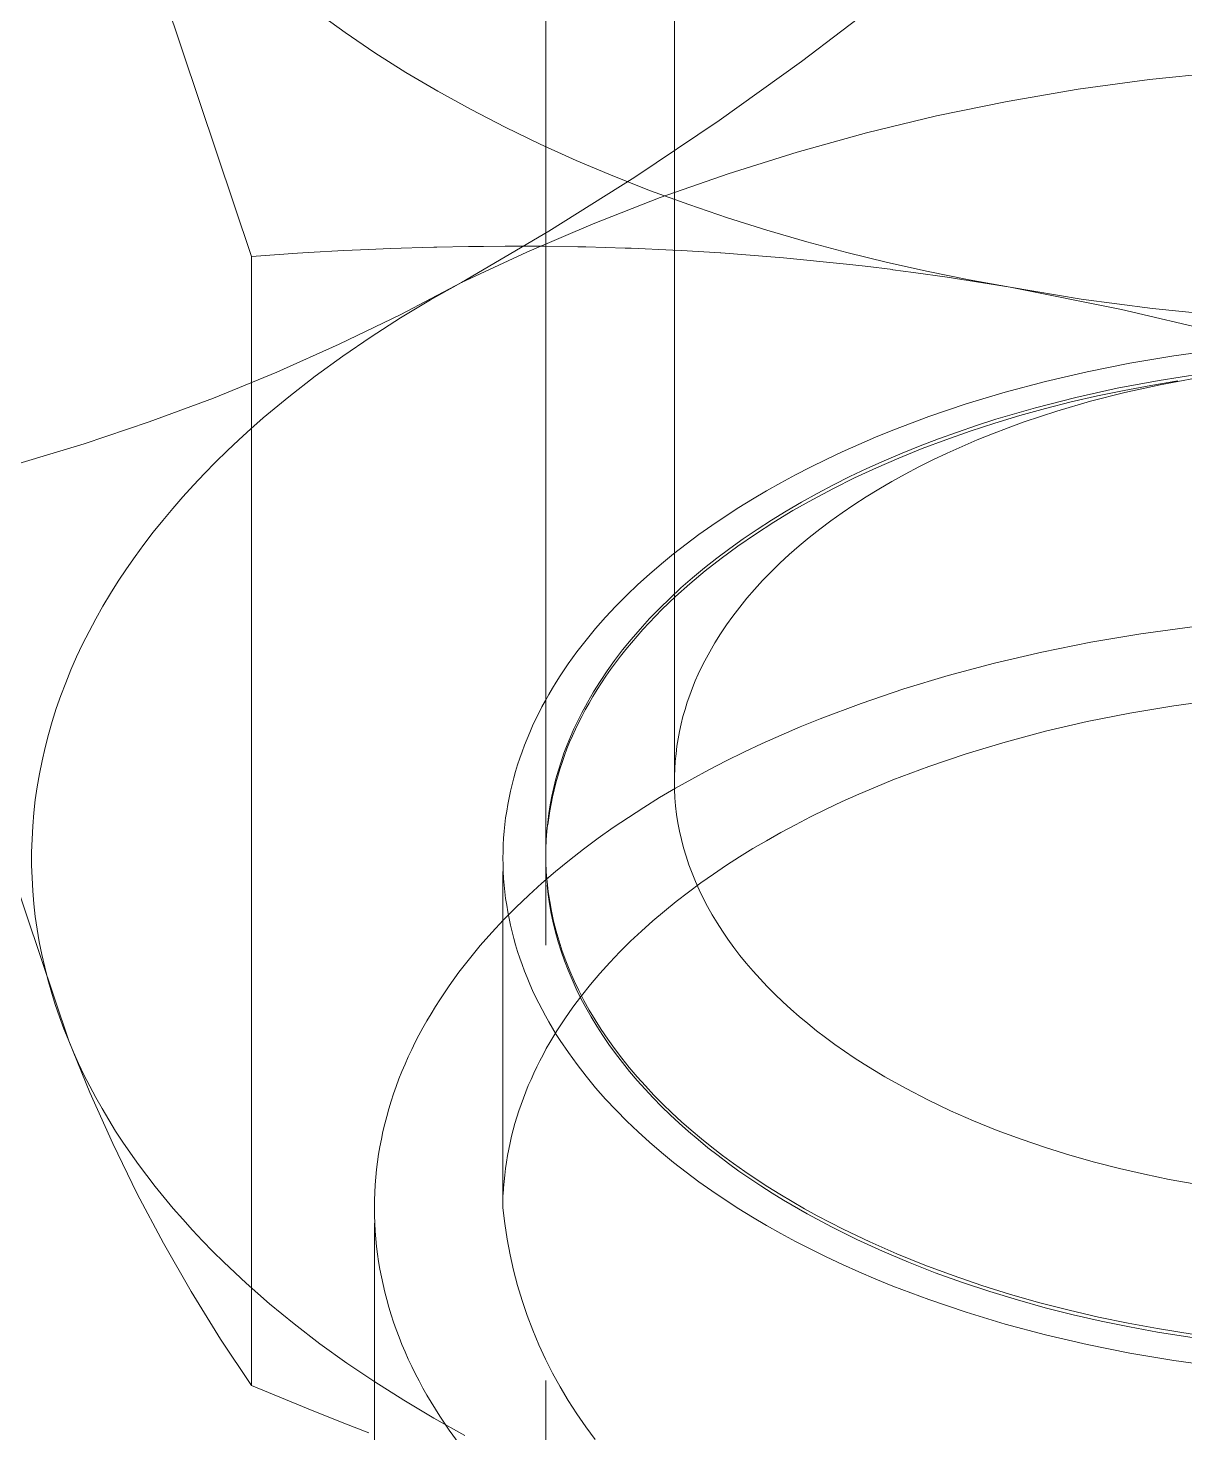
# Model space of a CAD drawing. Header units: inches. Extents: x -13 to 609, y -6 to 131.
# Drawn here: x 154.1671 to 154.4328, y 62.2363 to 62.5591 of the extents above; entities that cross this region are included whole.
import ezdxf

# ---------------------------------------------------------------- set-up
doc = ezdxf.new("R2010")
doc.units = ezdxf.units.IN
doc.linetypes.add('HIDDEN', pattern=[1.905, 1.27, -0.635])
doc.layers.add('ZANO_R', color=7, linetype='Continuous', lineweight=0)
doc.layers.add('ZANO_R_przerywana', color=250, linetype='HIDDEN', lineweight=0)

msp = doc.modelspace()

# ---------------------------------------------------------------- linework, layer by layer
at = {"layer": 'ZANO_R'}
for p, q in [((154.28597, 62.36971), (154.28597, 62.67232)), ((154.3155, 62.38607), (154.3155, 62.65566)), ((154.21838, 62.50663), (154.17638, 62.63175)), ((154.36319, 62.56559), (154.34469, 62.55141)), ((154.23985, 62.55804), (154.23329, 62.5628)), ((154.2467, 62.55341), (154.23985, 62.55804)), ((154.25381, 62.54891), (154.2467, 62.55341)), ((154.34469, 62.55141), (154.32577, 62.53781)), ((154.26118, 62.54456), (154.25381, 62.54891)), ((154.42466, 62.54726), (154.40826, 62.54502)), ((154.44113, 62.54896), (154.42466, 62.54726)), ((154.26879, 62.54035), (154.26118, 62.54456)), ((154.40826, 62.54502), (154.39194, 62.54222)), ((154.39194, 62.54222), (154.37572, 62.53888)), ((154.27663, 62.53629), (154.26879, 62.54035)), ((154.32577, 62.53781), (154.30643, 62.5248)), ((154.37572, 62.53888), (154.35963, 62.53499)), ((154.28469, 62.53239), (154.27663, 62.53629)), ((154.35963, 62.53499), (154.34367, 62.53057)), ((154.29296, 62.52866), (154.28469, 62.53239)), ((154.3014, 62.5251), (154.29296, 62.52866)), ((154.34367, 62.53057), (154.32787, 62.52561)), ((154.30643, 62.5248), (154.2867, 62.51239)), ((154.31002, 62.52172), (154.3014, 62.5251)), ((154.32787, 62.52561), (154.31225, 62.52013)), ((154.3188, 62.51851), (154.31002, 62.52172)), ((154.31225, 62.52013), (154.29682, 62.51413)), ((154.32771, 62.51549), (154.3188, 62.51851)), ((154.33675, 62.51265), (154.32771, 62.51549)), ((154.2867, 62.51239), (154.2666, 62.50059)), ((154.29682, 62.51413), (154.2816, 62.50761)), ((154.34589, 62.50999), (154.33675, 62.51265)), ((154.25024, 62.50841), (154.2453, 62.50821)), ((154.25024, 62.50841), (154.26025, 62.50872)), ((154.26094, 62.50874), (154.26025, 62.50872)), ((154.26094, 62.50874), (154.26825, 62.50888)), ((154.27168, 62.50893), (154.26825, 62.50888)), ((154.27168, 62.50893), (154.27667, 62.50896)), ((154.2831, 62.50896), (154.27667, 62.50896)), ((154.2831, 62.50896), (154.28561, 62.50894)), ((154.2933, 62.50884), (154.28561, 62.50894)), ((154.2933, 62.50884), (154.2952, 62.5088)), ((154.30419, 62.50855), (154.2952, 62.5088)), ((154.30419, 62.50855), (154.30561, 62.5085)), ((154.31513, 62.50808), (154.30561, 62.5085)), ((154.35512, 62.50753), (154.34589, 62.50999)), ((154.22896, 62.50735), (154.21838, 62.50663)), ((154.21838, 62.24719), (154.21838, 62.50663)), ((154.22896, 62.50735), (154.23142, 62.5075)), ((154.23958, 62.50795), (154.23142, 62.5075)), ((154.23958, 62.50795), (154.2453, 62.50821)), ((154.2816, 62.50761), (154.2666, 62.50059)), ((154.31513, 62.50808), (154.31715, 62.50798)), ((154.32613, 62.50743), (154.31715, 62.50798)), ((154.32614, 62.50744), (154.3406, 62.50631)), ((154.3406, 62.50631), (154.35504, 62.50486)), ((154.36442, 62.50525), (154.35512, 62.50753)), ((154.37378, 62.50315), (154.36442, 62.50525)), ((154.35935, 62.50435), (154.35504, 62.50485)), ((154.35935, 62.50436), (154.36567, 62.50358)), ((154.37045, 62.50294), (154.36567, 62.50357)), ((154.37045, 62.50295), (154.37818, 62.50185)), ((154.38318, 62.50125), (154.37378, 62.50315)), ((154.38154, 62.50133), (154.37818, 62.50184)), ((154.2666, 62.50059), (154.25268, 62.49328)), ((154.25952, 62.49661), (154.2666, 62.50059)), ((154.38154, 62.50134), (154.3926, 62.49953)), ((154.3926, 62.49953), (154.38318, 62.50125)), ((154.40893, 62.4968), (154.3926, 62.49953)), ((154.41816, 62.4944), (154.3926, 62.49953)), ((154.25261, 62.49247), (154.25952, 62.49661)), ((154.42535, 62.49462), (154.40893, 62.4968)), ((154.25268, 62.49328), (154.23853, 62.48642)), ((154.24588, 62.48817), (154.25261, 62.49247)), ((154.44355, 62.48844), (154.41816, 62.4944)), ((154.44182, 62.49299), (154.42535, 62.49462)), ((154.23853, 62.48642), (154.22417, 62.48001)), ((154.23935, 62.48372), (154.24588, 62.48817)), ((154.23302, 62.47912), (154.23935, 62.48372)), ((154.42011, 62.48208), (154.43019, 62.48377)), ((154.43019, 62.48377), (154.44046, 62.48517)), ((154.22417, 62.48001), (154.20961, 62.47407)), ((154.40072, 62.47788), (154.41028, 62.48011)), ((154.41028, 62.48011), (154.42011, 62.48208)), ((154.43653, 62.47965), (154.42682, 62.47814)), ((154.22692, 62.47438), (154.23302, 62.47912)), ((154.39146, 62.47541), (154.40072, 62.47788)), ((154.4172, 62.47634), (154.40773, 62.47424)), ((154.42682, 62.47814), (154.4172, 62.47634)), ((154.42492, 62.47699), (154.41878, 62.47584)), ((154.42705, 62.47714), (154.41899, 62.47536)), ((154.43111, 62.47803), (154.42492, 62.47699)), ((154.43522, 62.47868), (154.42705, 62.47714)), ((154.20961, 62.47407), (154.19487, 62.46859)), ((154.22106, 62.4695), (154.22692, 62.47438)), ((154.38252, 62.47271), (154.39146, 62.47541)), ((154.40773, 62.47424), (154.39843, 62.47186)), ((154.40667, 62.47317), (154.40072, 62.47166)), ((154.41108, 62.47334), (154.40336, 62.47108)), ((154.4127, 62.47456), (154.40667, 62.47317)), ((154.41899, 62.47536), (154.41108, 62.47334)), ((154.41878, 62.47584), (154.4127, 62.47456)), ((154.21822, 62.467), (154.22106, 62.4695)), ((154.3657, 62.46669), (154.37392, 62.4698)), ((154.37392, 62.4698), (154.38252, 62.47271)), ((154.39485, 62.47004), (154.38908, 62.4683)), ((154.39843, 62.47186), (154.38934, 62.4692)), ((154.40072, 62.47166), (154.39485, 62.47004)), ((154.39957, 62.46986), (154.39585, 62.46859)), ((154.40336, 62.47108), (154.39957, 62.46986)), ((154.19487, 62.46859), (154.17996, 62.46359)), ((154.21545, 62.46448), (154.21822, 62.467)), ((154.36172, 62.46507), (154.3657, 62.46669)), ((154.3805, 62.46627), (154.37618, 62.46471)), ((154.3834, 62.46646), (154.37784, 62.46451)), ((154.38488, 62.46777), (154.3805, 62.46627)), ((154.38908, 62.4683), (154.3834, 62.46646)), ((154.38934, 62.4692), (154.38488, 62.46777)), ((154.39218, 62.46727), (154.38858, 62.46589)), ((154.39585, 62.46859), (154.39218, 62.46727)), ((154.17996, 62.46359), (154.1649, 62.45907)), ((154.21275, 62.46193), (154.21545, 62.46448)), ((154.35407, 62.46172), (154.35785, 62.46342)), ((154.35785, 62.46342), (154.36172, 62.46507)), ((154.37195, 62.46309), (154.36779, 62.46141)), ((154.37618, 62.46471), (154.37195, 62.46309)), ((154.37784, 62.46451), (154.3724, 62.46246)), ((154.38504, 62.46446), (154.38158, 62.46298)), ((154.38858, 62.46589), (154.38504, 62.46446)), ((154.21011, 62.45934), (154.21275, 62.46193)), ((154.3468, 62.45822), (154.35038, 62.45999)), ((154.35038, 62.45999), (154.35407, 62.46172)), ((154.36709, 62.4603), (154.36192, 62.45806)), ((154.36779, 62.46141), (154.36371, 62.45967)), ((154.3724, 62.46246), (154.36709, 62.4603)), ((154.37487, 62.45988), (154.37164, 62.45826)), ((154.37819, 62.46145), (154.37487, 62.45988)), ((154.38158, 62.46298), (154.37819, 62.46145)), ((154.20505, 62.45408), (154.20754, 62.45672)), ((154.20754, 62.45672), (154.21011, 62.45934)), ((154.34332, 62.45642), (154.3468, 62.45822)), ((154.35972, 62.45787), (154.35582, 62.45602)), ((154.36192, 62.45806), (154.35689, 62.45572)), ((154.36371, 62.45967), (154.35972, 62.45787)), ((154.36849, 62.4566), (154.36542, 62.4549)), ((154.37164, 62.45826), (154.36849, 62.4566)), ((154.20262, 62.45141), (154.20505, 62.45408)), ((154.33666, 62.45275), (154.33994, 62.4546)), ((154.33994, 62.4546), (154.34332, 62.45642)), ((154.35202, 62.45412), (154.34831, 62.45216)), ((154.35689, 62.45572), (154.35201, 62.4533)), ((154.35582, 62.45602), (154.35202, 62.45412)), ((154.36542, 62.4549), (154.36244, 62.45316)), ((154.13438, 62.45149), (154.17638, 62.32637)), ((154.20027, 62.44871), (154.20262, 62.45141)), ((154.33029, 62.4489), (154.33345, 62.45085)), ((154.33345, 62.45085), (154.33666, 62.45275)), ((154.3447, 62.45016), (154.34119, 62.44812)), ((154.34729, 62.45079), (154.34273, 62.44821)), ((154.34831, 62.45216), (154.3447, 62.45016)), ((154.35201, 62.4533), (154.34729, 62.45079)), ((154.35954, 62.45138), (154.35674, 62.44957)), ((154.36244, 62.45316), (154.35954, 62.45138)), ((154.19799, 62.44598), (154.20027, 62.44871)), ((154.32718, 62.44689), (154.33029, 62.4489)), ((154.34119, 62.44812), (154.33779, 62.44603)), ((154.34273, 62.44821), (154.33834, 62.44556)), ((154.35403, 62.44773), (154.35141, 62.44586)), ((154.35674, 62.44957), (154.35403, 62.44773)), ((154.19579, 62.44323), (154.19799, 62.44598)), ((154.32112, 62.4427), (154.32412, 62.44482)), ((154.32412, 62.44482), (154.32718, 62.44689)), ((154.33449, 62.4439), (154.3313, 62.44174)), ((154.33834, 62.44556), (154.33413, 62.44284)), ((154.33779, 62.44603), (154.33449, 62.4439)), ((154.34889, 62.44397), (154.34646, 62.44205)), ((154.35141, 62.44586), (154.34889, 62.44397)), ((154.19162, 62.43766), (154.19367, 62.44046)), ((154.19367, 62.44046), (154.19579, 62.44323)), ((154.31531, 62.43828), (154.31818, 62.44051)), ((154.31818, 62.44051), (154.32112, 62.4427)), ((154.3313, 62.44174), (154.32822, 62.43954)), ((154.33413, 62.44284), (154.33009, 62.44006)), ((154.34646, 62.44205), (154.34413, 62.4401)), ((154.18966, 62.43484), (154.19162, 62.43766)), ((154.31251, 62.43598), (154.31531, 62.43828)), ((154.32525, 62.4373), (154.3224, 62.43504)), ((154.32623, 62.43723), (154.32255, 62.43435)), ((154.32822, 62.43954), (154.32525, 62.4373)), ((154.33009, 62.44006), (154.32623, 62.43723)), ((154.34189, 62.43814), (154.33975, 62.43615)), ((154.34413, 62.4401), (154.34189, 62.43814)), ((154.18778, 62.432), (154.18966, 62.43484)), ((154.30978, 62.43363), (154.31251, 62.43598)), ((154.32255, 62.43435), (154.31905, 62.43143)), ((154.3224, 62.43504), (154.31965, 62.43276)), ((154.33771, 62.43416), (154.33576, 62.43214)), ((154.33975, 62.43615), (154.33771, 62.43416)), ((154.18597, 62.42914), (154.18778, 62.432)), ((154.30457, 62.42877), (154.30713, 62.43123)), ((154.30713, 62.43123), (154.30978, 62.43363)), ((154.31905, 62.43143), (154.31574, 62.42846)), ((154.31965, 62.43276), (154.31702, 62.43045)), ((154.33576, 62.43214), (154.33391, 62.43012)), ((154.18425, 62.42626), (154.18597, 62.42914)), ((154.30209, 62.42627), (154.30457, 62.42877)), ((154.3145, 62.42811), (154.3121, 62.42576)), ((154.31574, 62.42846), (154.31262, 62.42547)), ((154.31702, 62.43045), (154.3145, 62.42811)), ((154.33216, 62.42808), (154.3305, 62.42604)), ((154.33391, 62.43012), (154.33216, 62.42808)), ((154.18262, 62.42337), (154.18425, 62.42626)), ((154.2997, 62.42371), (154.30209, 62.42627)), ((154.3121, 62.42576), (154.30981, 62.42339)), ((154.31262, 62.42547), (154.31113, 62.42396)), ((154.3305, 62.42604), (154.32894, 62.42399)), ((154.18106, 62.42046), (154.18262, 62.42337)), ((154.29522, 62.41846), (154.29741, 62.42111)), ((154.29741, 62.42111), (154.2997, 62.42371)), ((154.30981, 62.42339), (154.30763, 62.42101)), ((154.30968, 62.42244), (154.30828, 62.42092)), ((154.31113, 62.42396), (154.30968, 62.42244)), ((154.32747, 62.42194), (154.32609, 62.41989)), ((154.32894, 62.42399), (154.32747, 62.42194)), ((154.42267, 62.41989), (154.43441, 62.42149)), ((154.17959, 62.41753), (154.18106, 62.42046)), ((154.29313, 62.41576), (154.29522, 62.41846)), ((154.30557, 62.41862), (154.30362, 62.41622)), ((154.30562, 62.41787), (154.30436, 62.41633)), ((154.30763, 62.42101), (154.30557, 62.41862)), ((154.30693, 62.4194), (154.30562, 62.41787)), ((154.30828, 62.42092), (154.30693, 62.4194)), ((154.32609, 62.41989), (154.32481, 62.41784)), ((154.39992, 62.41571), (154.41116, 62.41796)), ((154.41116, 62.41796), (154.42267, 62.41989)), ((154.17821, 62.4146), (154.17959, 62.41753)), ((154.29114, 62.41302), (154.29313, 62.41576)), ((154.30362, 62.41622), (154.30178, 62.41381)), ((154.30315, 62.4148), (154.30198, 62.41326)), ((154.30436, 62.41633), (154.30315, 62.4148)), ((154.32362, 62.41579), (154.32251, 62.41374)), ((154.32481, 62.41784), (154.32362, 62.41579)), ((154.38899, 62.41316), (154.39992, 62.41571)), ((154.1757, 62.40868), (154.17691, 62.41164)), ((154.17691, 62.41164), (154.17821, 62.4146)), ((154.28927, 62.41024), (154.29114, 62.41302)), ((154.30005, 62.41139), (154.29843, 62.40898)), ((154.30085, 62.41172), (154.29978, 62.41017)), ((154.30178, 62.41381), (154.30005, 62.41139)), ((154.30198, 62.41326), (154.30085, 62.41172)), ((154.32173, 62.41221), (154.32099, 62.41066)), ((154.32251, 62.41374), (154.32173, 62.41221)), ((154.3784, 62.41034), (154.38899, 62.41316)), ((154.17458, 62.40571), (154.1757, 62.40868)), ((154.28751, 62.40742), (154.28838, 62.40883)), ((154.28838, 62.40883), (154.28927, 62.41024)), ((154.29843, 62.40898), (154.29692, 62.40656)), ((154.29874, 62.40863), (154.29775, 62.40709)), ((154.29978, 62.41017), (154.29874, 62.40863)), ((154.32029, 62.40908), (154.31963, 62.40747)), ((154.32099, 62.41066), (154.32029, 62.40908)), ((154.36819, 62.40725), (154.3784, 62.41034)), ((154.17354, 62.40273), (154.17458, 62.40571)), ((154.28587, 62.40456), (154.28667, 62.40599)), ((154.28667, 62.40599), (154.28751, 62.40742)), ((154.29692, 62.40656), (154.29552, 62.40415)), ((154.2968, 62.40554), (154.2959, 62.404)), ((154.29775, 62.40709), (154.2968, 62.40554)), ((154.31903, 62.40585), (154.31846, 62.40421)), ((154.31963, 62.40747), (154.31903, 62.40585)), ((154.35837, 62.40392), (154.36819, 62.40725)), ((154.17259, 62.39975), (154.17354, 62.40273)), ((154.28434, 62.40167), (154.28509, 62.40312)), ((154.28509, 62.40312), (154.28587, 62.40456)), ((154.29422, 62.40174), (154.2933, 62.39994)), ((154.29552, 62.40415), (154.29422, 62.40174)), ((154.29504, 62.40246), (154.29422, 62.40092)), ((154.2959, 62.404), (154.29504, 62.40246)), ((154.31795, 62.40255), (154.31748, 62.40088)), ((154.31846, 62.40421), (154.31795, 62.40255)), ((154.34896, 62.40037), (154.35837, 62.40392)), ((154.42011, 62.40171), (154.41028, 62.39975)), ((154.43019, 62.4034), (154.42011, 62.40171)), ((154.44046, 62.4048), (154.43019, 62.4034)), ((154.17173, 62.39676), (154.17259, 62.39975)), ((154.28229, 62.39727), (154.28294, 62.39875)), ((154.28294, 62.39875), (154.28363, 62.40021)), ((154.28363, 62.40021), (154.28434, 62.40167)), ((154.2933, 62.39994), (154.29243, 62.39811)), ((154.29348, 62.39947), (154.29276, 62.398)), ((154.29422, 62.40092), (154.29348, 62.39947)), ((154.31706, 62.39919), (154.31669, 62.39749)), ((154.31748, 62.40088), (154.31706, 62.39919)), ((154.33999, 62.39663), (154.34442, 62.39853)), ((154.34442, 62.39853), (154.34896, 62.40037)), ((154.41028, 62.39975), (154.40072, 62.39752)), ((154.17095, 62.39376), (154.17173, 62.39676)), ((154.28107, 62.39431), (154.28166, 62.39579)), ((154.28166, 62.39579), (154.28229, 62.39727)), ((154.29161, 62.39625), (154.29084, 62.39437)), ((154.29208, 62.3965), (154.29143, 62.39499)), ((154.29243, 62.39811), (154.29161, 62.39625)), ((154.29276, 62.398), (154.29208, 62.3965)), ((154.31637, 62.39579), (154.3161, 62.39407)), ((154.31669, 62.39749), (154.31637, 62.39579)), ((154.33567, 62.39469), (154.33999, 62.39663)), ((154.40072, 62.39752), (154.39146, 62.39505)), ((154.17026, 62.39076), (154.17095, 62.39376)), ((154.27999, 62.39132), (154.28051, 62.39281)), ((154.28051, 62.39281), (154.28107, 62.39431)), ((154.29012, 62.39246), (154.28946, 62.39053)), ((154.29084, 62.39437), (154.29012, 62.39246)), ((154.29082, 62.39347), (154.29024, 62.39193)), ((154.29143, 62.39499), (154.29082, 62.39347)), ((154.31588, 62.39236), (154.31571, 62.39064)), ((154.3161, 62.39407), (154.31588, 62.39236)), ((154.32737, 62.39069), (154.33147, 62.39271)), ((154.33147, 62.39271), (154.33567, 62.39469)), ((154.38252, 62.39234), (154.37392, 62.38943)), ((154.39146, 62.39505), (154.38252, 62.39234)), ((154.16966, 62.38776), (154.17026, 62.39076)), ((154.27904, 62.3883), (154.2795, 62.38981)), ((154.2795, 62.38981), (154.27999, 62.39132)), ((154.28918, 62.38881), (154.28871, 62.38723)), ((154.28946, 62.39053), (154.28885, 62.38858)), ((154.28969, 62.39038), (154.28918, 62.38881)), ((154.29024, 62.39193), (154.28969, 62.39038)), ((154.31559, 62.38892), (154.31551, 62.3872)), ((154.31571, 62.39064), (154.31559, 62.38892)), ((154.32339, 62.38864), (154.32737, 62.39069)), ((154.37392, 62.38943), (154.3657, 62.38633)), ((154.16914, 62.38475), (154.16966, 62.38776)), ((154.27821, 62.38527), (154.27861, 62.38679)), ((154.27861, 62.38679), (154.27904, 62.3883)), ((154.2883, 62.38661), (154.28781, 62.38462)), ((154.28827, 62.38565), (154.28787, 62.38405)), ((154.28871, 62.38723), (154.28827, 62.38565)), ((154.28885, 62.38858), (154.2883, 62.38661)), ((154.3155, 62.38607), (154.31553, 62.38417)), ((154.31578, 62.38444), (154.31953, 62.38655)), ((154.31953, 62.38655), (154.32339, 62.38864)), ((154.3657, 62.38633), (154.36172, 62.38471)), ((154.16872, 62.38175), (154.16914, 62.38475)), ((154.27753, 62.38222), (154.27785, 62.38374)), ((154.27785, 62.38374), (154.27821, 62.38527)), ((154.28737, 62.38263), (154.287, 62.38062)), ((154.28751, 62.38245), (154.28718, 62.38084)), ((154.28781, 62.38462), (154.28737, 62.38263)), ((154.28787, 62.38405), (154.28751, 62.38245)), ((154.31212, 62.38227), (154.31578, 62.38444)), ((154.31553, 62.38417), (154.31563, 62.38226)), ((154.35785, 62.38305), (154.35407, 62.38136)), ((154.36172, 62.38471), (154.35785, 62.38305)), ((154.16838, 62.37875), (154.16872, 62.38175)), ((154.27675, 62.37762), (154.27698, 62.37915)), ((154.27698, 62.37915), (154.27724, 62.38069)), ((154.27724, 62.38069), (154.27753, 62.38222)), ((154.28689, 62.37923), (154.28663, 62.37761)), ((154.287, 62.38062), (154.28668, 62.3786)), ((154.28718, 62.38084), (154.28689, 62.37923)), ((154.30494, 62.37774), (154.3085, 62.38004)), ((154.3085, 62.38004), (154.31212, 62.38227)), ((154.31563, 62.38226), (154.31579, 62.38035)), ((154.31579, 62.38035), (154.31602, 62.37843)), ((154.35038, 62.37962), (154.3468, 62.37786)), ((154.35407, 62.38136), (154.35038, 62.37962)), ((154.16812, 62.37575), (154.16838, 62.37875)), ((154.27641, 62.37454), (154.27656, 62.37608)), ((154.27656, 62.37608), (154.27675, 62.37762)), ((154.28642, 62.37659), (154.28622, 62.37456)), ((154.28668, 62.3786), (154.28642, 62.37659)), ((154.28663, 62.37761), (154.28642, 62.37599)), ((154.30145, 62.37538), (154.30494, 62.37774)), ((154.31602, 62.37843), (154.31632, 62.37651)), ((154.31632, 62.37651), (154.31669, 62.37458)), ((154.34332, 62.37606), (154.33994, 62.37423)), ((154.3468, 62.37786), (154.34332, 62.37606)), ((154.16787, 62.36977), (154.16796, 62.37276)), ((154.16796, 62.37276), (154.16812, 62.37575)), ((154.2762, 62.37145), (154.27629, 62.37299)), ((154.27629, 62.37299), (154.27641, 62.37454)), ((154.28622, 62.37456), (154.28607, 62.37254)), ((154.29466, 62.37046), (154.29802, 62.37295)), ((154.29802, 62.37295), (154.30145, 62.37538)), ((154.31669, 62.37458), (154.31712, 62.37265)), ((154.33994, 62.37423), (154.33666, 62.37238)), ((154.16788, 62.36679), (154.16787, 62.36977)), ((154.27613, 62.36836), (154.27615, 62.36991)), ((154.27615, 62.36991), (154.2762, 62.37145)), ((154.28598, 62.36971), (154.286, 62.36747)), ((154.28607, 62.37254), (154.28599, 62.37052)), ((154.29138, 62.3679), (154.29466, 62.37046)), ((154.31712, 62.37265), (154.31763, 62.37072)), ((154.31763, 62.37072), (154.3182, 62.36879)), ((154.33355, 62.37055), (154.33049, 62.36866)), ((154.33666, 62.37238), (154.33355, 62.37055)), ((154.16796, 62.36382), (154.16788, 62.36679)), ((154.27615, 62.36682), (154.27613, 62.36836)), ((154.2762, 62.36527), (154.27615, 62.36682)), ((154.286, 62.36747), (154.28609, 62.36522)), ((154.28818, 62.36528), (154.29138, 62.3679)), ((154.3182, 62.36879), (154.31884, 62.36686)), ((154.31884, 62.36686), (154.31956, 62.36493)), ((154.32747, 62.36672), (154.3245, 62.36472)), ((154.33049, 62.36866), (154.32747, 62.36672)), ((154.16813, 62.36085), (154.16796, 62.36382)), ((154.27613, 62.288), (154.27613, 62.36527)), ((154.27629, 62.36373), (154.2762, 62.36527)), ((154.27641, 62.36219), (154.27629, 62.36373)), ((154.28506, 62.36259), (154.28818, 62.36528)), ((154.28609, 62.36522), (154.28627, 62.36296)), ((154.31956, 62.36493), (154.32034, 62.363)), ((154.32034, 62.363), (154.32119, 62.36108)), ((154.3245, 62.36472), (154.32159, 62.36267)), ((154.16839, 62.3579), (154.16813, 62.36085)), ((154.27656, 62.36065), (154.27641, 62.36219)), ((154.27675, 62.35911), (154.27656, 62.36065)), ((154.2791, 62.35704), (154.28204, 62.35985)), ((154.28204, 62.35985), (154.28506, 62.36259)), ((154.28627, 62.36296), (154.28652, 62.3607)), ((154.28627, 62.36217), (154.28651, 62.36001)), ((154.28651, 62.36001), (154.28682, 62.35785)), ((154.28652, 62.3607), (154.28686, 62.35843)), ((154.31873, 62.36056), (154.31593, 62.35841)), ((154.32159, 62.36267), (154.31873, 62.36056)), ((154.32119, 62.36108), (154.32212, 62.35917)), ((154.16872, 62.35496), (154.16839, 62.3579)), ((154.27627, 62.35418), (154.2791, 62.35704)), ((154.27698, 62.35757), (154.27675, 62.35911)), ((154.27724, 62.35604), (154.27698, 62.35757)), ((154.28682, 62.35785), (154.2872, 62.35568)), ((154.28686, 62.35843), (154.28727, 62.35616)), ((154.31593, 62.35841), (154.3132, 62.3562)), ((154.32212, 62.35917), (154.32311, 62.35726)), ((154.32311, 62.35726), (154.32418, 62.35536)), ((154.16914, 62.35203), (154.16872, 62.35496)), ((154.27354, 62.35125), (154.27627, 62.35418)), ((154.27753, 62.35451), (154.27724, 62.35604)), ((154.27786, 62.35298), (154.27753, 62.35451)), ((154.2872, 62.35568), (154.28766, 62.35351)), ((154.28727, 62.35616), (154.28777, 62.35388)), ((154.28766, 62.35351), (154.2882, 62.35134)), ((154.28777, 62.35388), (154.28835, 62.3516)), ((154.31054, 62.35393), (154.30795, 62.35162)), ((154.3132, 62.3562), (154.31054, 62.35393)), ((154.32418, 62.35536), (154.32531, 62.35347)), ((154.32531, 62.35347), (154.32652, 62.35159)), ((154.16964, 62.34911), (154.16914, 62.35203)), ((154.27092, 62.34828), (154.27354, 62.35125)), ((154.27822, 62.35146), (154.27786, 62.35298)), ((154.27861, 62.34994), (154.27822, 62.35146)), ((154.2882, 62.35134), (154.2888, 62.34916)), ((154.28835, 62.3516), (154.28901, 62.34931)), ((154.30795, 62.35162), (154.30544, 62.34926)), ((154.32652, 62.35159), (154.32779, 62.34972)), ((154.17021, 62.3462), (154.16964, 62.34911)), ((154.26842, 62.34525), (154.27092, 62.34828)), ((154.27904, 62.34842), (154.27861, 62.34994)), ((154.2795, 62.34691), (154.27904, 62.34842)), ((154.27999, 62.34541), (154.2795, 62.34691)), ((154.2888, 62.34916), (154.28949, 62.34699)), ((154.28901, 62.34931), (154.28975, 62.34703)), ((154.28949, 62.34699), (154.29025, 62.34481)), ((154.28975, 62.34703), (154.29057, 62.34476)), ((154.30301, 62.34685), (154.30066, 62.34439)), ((154.30544, 62.34926), (154.30301, 62.34685)), ((154.32779, 62.34972), (154.32913, 62.34787)), ((154.32913, 62.34787), (154.33054, 62.34603)), ((154.17087, 62.34332), (154.17021, 62.3462)), ((154.26603, 62.34216), (154.26842, 62.34525)), ((154.28052, 62.34391), (154.27999, 62.34541)), ((154.28108, 62.34242), (154.28052, 62.34391)), ((154.29025, 62.34481), (154.29108, 62.34264)), ((154.29057, 62.34476), (154.29148, 62.34248)), ((154.30066, 62.34439), (154.2984, 62.34189)), ((154.33054, 62.34603), (154.33202, 62.34421)), ((154.33202, 62.34421), (154.33356, 62.34241)), ((154.1716, 62.34045), (154.17087, 62.34332)), ((154.17241, 62.33759), (154.1716, 62.34045)), ((154.26376, 62.33903), (154.26603, 62.34216)), ((154.28167, 62.34093), (154.28108, 62.34242)), ((154.28229, 62.33945), (154.28167, 62.34093)), ((154.29108, 62.34264), (154.29199, 62.34048)), ((154.29148, 62.34248), (154.29248, 62.34021)), ((154.29199, 62.34048), (154.29298, 62.33832)), ((154.2984, 62.34189), (154.29623, 62.33934)), ((154.33356, 62.34241), (154.33517, 62.34062)), ((154.33517, 62.34062), (154.33684, 62.33886)), ((154.17329, 62.33476), (154.17241, 62.33759)), ((154.26162, 62.33585), (154.26376, 62.33903)), ((154.28295, 62.33798), (154.28229, 62.33945)), ((154.28363, 62.33651), (154.28295, 62.33798)), ((154.29248, 62.34021), (154.29355, 62.33795)), ((154.29298, 62.33832), (154.29404, 62.33616)), ((154.29355, 62.33795), (154.29471, 62.33569)), ((154.29623, 62.33934), (154.29416, 62.33675)), ((154.33684, 62.33886), (154.33858, 62.33711)), ((154.17425, 62.33194), (154.17329, 62.33476)), ((154.25961, 62.33263), (154.2606, 62.33425)), ((154.2606, 62.33425), (154.26162, 62.33585)), ((154.28435, 62.33505), (154.28363, 62.33651)), ((154.2851, 62.3336), (154.28435, 62.33505)), ((154.29219, 62.33412), (154.29031, 62.33144)), ((154.29416, 62.33675), (154.29219, 62.33412)), ((154.29404, 62.33616), (154.29518, 62.33402)), ((154.29471, 62.33569), (154.29596, 62.33345)), ((154.29518, 62.33402), (154.29639, 62.33188)), ((154.33858, 62.33711), (154.34038, 62.33539)), ((154.34038, 62.33539), (154.34223, 62.33369)), ((154.17528, 62.32914), (154.17425, 62.33194)), ((154.25773, 62.32937), (154.25865, 62.331)), ((154.25865, 62.331), (154.25961, 62.33263)), ((154.28587, 62.33216), (154.2851, 62.3336)), ((154.28668, 62.33073), (154.28587, 62.33216)), ((154.28752, 62.32931), (154.28668, 62.33073)), ((154.29031, 62.33144), (154.28854, 62.32873)), ((154.29596, 62.33345), (154.29728, 62.33122)), ((154.29639, 62.33188), (154.29768, 62.32976)), ((154.29728, 62.33122), (154.29869, 62.329)), ((154.34223, 62.33369), (154.34415, 62.33201)), ((154.34415, 62.33201), (154.34613, 62.33036)), ((154.17638, 62.32637), (154.17528, 62.32914)), ((154.25599, 62.32606), (154.25684, 62.32772)), ((154.25684, 62.32772), (154.25773, 62.32937)), ((154.28854, 62.32873), (154.28688, 62.32599)), ((154.28838, 62.32789), (154.28752, 62.32931)), ((154.28928, 62.32649), (154.28838, 62.32789)), ((154.29768, 62.32976), (154.29904, 62.32764)), ((154.29869, 62.329), (154.30018, 62.32679)), ((154.29904, 62.32764), (154.30048, 62.32554)), ((154.34613, 62.33036), (154.34816, 62.32873)), ((154.34816, 62.32873), (154.35024, 62.32713)), ((154.17638, 62.32637), (154.17748, 62.32378)), ((154.17638, 62.32637), (154.18125, 62.3145)), ((154.25439, 62.32272), (154.25517, 62.3244)), ((154.25517, 62.3244), (154.25599, 62.32606)), ((154.28609, 62.3246), (154.28533, 62.32321)), ((154.28688, 62.32599), (154.28609, 62.3246)), ((154.29115, 62.3237), (154.28928, 62.32649)), ((154.30018, 62.32679), (154.30175, 62.3246)), ((154.30048, 62.32554), (154.30199, 62.32346)), ((154.30175, 62.3246), (154.3034, 62.32243)), ((154.35024, 62.32713), (154.35238, 62.32556)), ((154.35238, 62.32556), (154.35457, 62.32402)), ((154.17748, 62.32378), (154.17865, 62.32118)), ((154.17865, 62.32118), (154.17989, 62.31859)), ((154.25293, 62.31935), (154.25364, 62.32104)), ((154.25364, 62.32104), (154.25439, 62.32272)), ((154.2846, 62.3218), (154.28389, 62.3204)), ((154.28533, 62.32321), (154.2846, 62.3218)), ((154.29314, 62.32096), (154.29115, 62.3237)), ((154.30199, 62.32346), (154.30358, 62.32139)), ((154.3034, 62.32243), (154.30514, 62.32027)), ((154.30358, 62.32139), (154.30523, 62.31934)), ((154.35457, 62.32402), (154.35682, 62.32251)), ((154.35682, 62.32251), (154.3591, 62.32103)), ((154.3591, 62.32103), (154.36144, 62.31958)), ((154.17989, 62.31859), (154.18121, 62.316)), ((154.25225, 62.31765), (154.25293, 62.31935)), ((154.28322, 62.31898), (154.28257, 62.31755)), ((154.28389, 62.3204), (154.28322, 62.31898)), ((154.29523, 62.31827), (154.29314, 62.32096)), ((154.29742, 62.31562), (154.29523, 62.31827)), ((154.30514, 62.32027), (154.30695, 62.31814)), ((154.30523, 62.31934), (154.30696, 62.3173)), ((154.30695, 62.31814), (154.30883, 62.31603)), ((154.36144, 62.31958), (154.36382, 62.31816)), ((154.36382, 62.31816), (154.36871, 62.31542)), ((154.18121, 62.316), (154.18259, 62.31341)), ((154.25101, 62.31423), (154.25161, 62.31594)), ((154.25161, 62.31594), (154.25225, 62.31765)), ((154.28136, 62.31469), (154.28081, 62.31324)), ((154.28195, 62.31612), (154.28136, 62.31469)), ((154.28257, 62.31755), (154.28195, 62.31612)), ((154.29971, 62.31301), (154.29742, 62.31562)), ((154.30696, 62.3173), (154.30876, 62.31529)), ((154.30876, 62.31529), (154.31063, 62.3133)), ((154.30883, 62.31603), (154.3108, 62.31394)), ((154.36871, 62.31542), (154.37375, 62.31281)), ((154.18125, 62.3145), (154.18651, 62.30279)), ((154.18259, 62.31341), (154.18405, 62.31083)), ((154.24992, 62.31078), (154.25045, 62.31251)), ((154.25045, 62.31251), (154.25101, 62.31423)), ((154.28028, 62.3118), (154.27978, 62.31034)), ((154.28081, 62.31324), (154.28028, 62.3118)), ((154.3021, 62.31046), (154.29971, 62.31301)), ((154.31063, 62.3133), (154.31256, 62.31133)), ((154.3108, 62.31394), (154.31283, 62.31187)), ((154.31283, 62.31187), (154.31495, 62.30983)), ((154.37375, 62.31281), (154.37893, 62.31034)), ((154.18405, 62.31083), (154.18557, 62.30825)), ((154.18557, 62.30825), (154.18717, 62.30567)), ((154.24898, 62.30732), (154.24943, 62.30905)), ((154.24943, 62.30905), (154.24992, 62.31078)), ((154.27932, 62.30888), (154.27888, 62.30742)), ((154.27978, 62.31034), (154.27932, 62.30888)), ((154.30458, 62.30795), (154.3021, 62.31046)), ((154.31256, 62.31133), (154.31457, 62.30938)), ((154.31457, 62.30938), (154.31663, 62.30746)), ((154.31495, 62.30983), (154.31713, 62.30782)), ((154.37893, 62.31034), (154.38423, 62.30801)), ((154.18717, 62.30567), (154.18885, 62.30311)), ((154.2482, 62.30383), (154.24857, 62.30558)), ((154.24857, 62.30558), (154.24898, 62.30732)), ((154.27848, 62.30595), (154.27811, 62.30448)), ((154.27888, 62.30742), (154.27848, 62.30595)), ((154.30715, 62.30549), (154.30458, 62.30795)), ((154.30979, 62.30309), (154.30715, 62.30549)), ((154.31663, 62.30746), (154.31877, 62.30556)), ((154.31713, 62.30782), (154.31939, 62.30584)), ((154.31877, 62.30556), (154.32096, 62.30369)), ((154.31939, 62.30584), (154.32171, 62.30388)), ((154.38423, 62.30801), (154.38964, 62.30583)), ((154.38964, 62.30583), (154.39514, 62.30379)), ((154.18651, 62.30279), (154.19215, 62.29127)), ((154.18885, 62.30311), (154.19059, 62.30055)), ((154.24757, 62.30033), (154.24787, 62.30208)), ((154.24787, 62.30208), (154.2482, 62.30383)), ((154.27777, 62.303), (154.27746, 62.30152)), ((154.27811, 62.30448), (154.27777, 62.303)), ((154.31252, 62.30074), (154.30979, 62.30309)), ((154.32096, 62.30369), (154.32322, 62.30184)), ((154.32171, 62.30388), (154.3241, 62.30196)), ((154.32322, 62.30184), (154.32554, 62.30003)), ((154.3241, 62.30196), (154.32656, 62.30007)), ((154.39514, 62.30379), (154.40072, 62.30189)), ((154.40072, 62.30189), (154.40635, 62.30014)), ((154.19059, 62.30055), (154.19241, 62.29799)), ((154.2471, 62.29681), (154.24731, 62.29857)), ((154.24731, 62.29857), (154.24757, 62.30033)), ((154.27694, 62.29855), (154.27673, 62.29706)), ((154.27718, 62.30003), (154.27694, 62.29855)), ((154.27746, 62.30152), (154.27718, 62.30003)), ((154.31532, 62.29845), (154.31252, 62.30074)), ((154.3182, 62.29621), (154.31532, 62.29845)), ((154.32554, 62.30003), (154.32791, 62.29824)), ((154.32656, 62.30007), (154.32908, 62.29821)), ((154.40635, 62.30014), (154.41203, 62.29854)), ((154.41203, 62.29854), (154.41773, 62.29707)), ((154.19241, 62.29799), (154.1943, 62.29545)), ((154.1943, 62.29545), (154.19626, 62.29292)), ((154.24692, 62.29505), (154.2471, 62.29681)), ((154.27655, 62.29557), (154.2764, 62.29408)), ((154.27673, 62.29706), (154.27655, 62.29557)), ((154.32114, 62.29403), (154.3182, 62.29621)), ((154.32791, 62.29824), (154.33034, 62.29649)), ((154.32908, 62.29821), (154.33166, 62.29639)), ((154.33034, 62.29649), (154.33283, 62.29476)), ((154.33166, 62.29639), (154.3343, 62.2946)), ((154.41773, 62.29707), (154.42346, 62.29575)), ((154.42346, 62.29575), (154.42918, 62.29456)), ((154.19626, 62.29292), (154.19829, 62.29039)), ((154.24668, 62.29153), (154.24678, 62.29329)), ((154.24678, 62.29329), (154.24692, 62.29505)), ((154.27628, 62.29258), (154.2762, 62.29109)), ((154.2764, 62.29408), (154.27628, 62.29258)), ((154.32414, 62.2919), (154.32114, 62.29403)), ((154.33283, 62.29476), (154.33537, 62.29307)), ((154.3343, 62.2946), (154.33699, 62.29284)), ((154.33537, 62.29307), (154.33796, 62.29141)), ((154.33699, 62.29284), (154.33975, 62.29113)), ((154.42918, 62.29456), (154.43489, 62.29351)), ((154.19215, 62.29127), (154.19816, 62.27993)), ((154.19829, 62.29039), (154.20039, 62.28788)), ((154.2466, 62.288), (154.24662, 62.28976)), ((154.24662, 62.28976), (154.24668, 62.29153)), ((154.3272, 62.28984), (154.32414, 62.2919)), ((154.33031, 62.28783), (154.3272, 62.28984)), ((154.33796, 62.29141), (154.3406, 62.28979)), ((154.33975, 62.29113), (154.34255, 62.28945)), ((154.3406, 62.28979), (154.34603, 62.28664)), ((154.34255, 62.28945), (154.34541, 62.28781)), ((154.20039, 62.28788), (154.20257, 62.28539)), ((154.24662, 62.28623), (154.2466, 62.288)), ((154.24668, 62.28447), (154.24662, 62.28623)), ((154.27613, 62.288), (154.27656, 62.2844)), ((154.33347, 62.28587), (154.33031, 62.28783)), ((154.33668, 62.28398), (154.33347, 62.28587)), ((154.34541, 62.28781), (154.34831, 62.28621)), ((154.34603, 62.28664), (154.35162, 62.28364)), ((154.34831, 62.28621), (154.35426, 62.28312)), ((154.20257, 62.28539), (154.20482, 62.2829)), ((154.20482, 62.2829), (154.20714, 62.28044)), ((154.2466, 62.28447), (154.2466, 62.03083)), ((154.24678, 62.2827), (154.24668, 62.28447)), ((154.24692, 62.28094), (154.24678, 62.2827)), ((154.27656, 62.2844), (154.27711, 62.28082)), ((154.33996, 62.28213), (154.33668, 62.28398)), ((154.35162, 62.28364), (154.35738, 62.28078)), ((154.35426, 62.28312), (154.36037, 62.2802)), ((154.19816, 62.27993), (154.20454, 62.2688)), ((154.20714, 62.28044), (154.20952, 62.27798)), ((154.2471, 62.27918), (154.24692, 62.28094)), ((154.24732, 62.27742), (154.2471, 62.27918)), ((154.27711, 62.28082), (154.27778, 62.27726)), ((154.34334, 62.2803), (154.33996, 62.28213)), ((154.34682, 62.27851), (154.34334, 62.2803)), ((154.35738, 62.28078), (154.36327, 62.27808)), ((154.36037, 62.2802), (154.36662, 62.27745)), ((154.20952, 62.27798), (154.21198, 62.27555)), ((154.24757, 62.27566), (154.24732, 62.27742)), ((154.27778, 62.27726), (154.27858, 62.27372)), ((154.3504, 62.27674), (154.34682, 62.27851)), ((154.35408, 62.27501), (154.3504, 62.27674)), ((154.36327, 62.27808), (154.36929, 62.27552)), ((154.36662, 62.27745), (154.37301, 62.27486)), ((154.21198, 62.27555), (154.21711, 62.27074)), ((154.24787, 62.27391), (154.24757, 62.27566)), ((154.2482, 62.27216), (154.24787, 62.27391)), ((154.27858, 62.27372), (154.2795, 62.27022)), ((154.35786, 62.27331), (154.35408, 62.27501)), ((154.36174, 62.27165), (154.35786, 62.27331)), ((154.36929, 62.27552), (154.37542, 62.27312)), ((154.37301, 62.27486), (154.3795, 62.27245)), ((154.37542, 62.27312), (154.38164, 62.27088)), ((154.21711, 62.27074), (154.2225, 62.26601)), ((154.24858, 62.27042), (154.2482, 62.27216)), ((154.24899, 62.26868), (154.24858, 62.27042)), ((154.2795, 62.27022), (154.28054, 62.26674)), ((154.36571, 62.27004), (154.36174, 62.27165)), ((154.37394, 62.26693), (154.36571, 62.27004)), ((154.3795, 62.27245), (154.38608, 62.2702)), ((154.38164, 62.27088), (154.38794, 62.26879)), ((154.38608, 62.2702), (154.39273, 62.26813)), ((154.20454, 62.2688), (154.21128, 62.25788)), ((154.24944, 62.26694), (154.24899, 62.26868)), ((154.24993, 62.26521), (154.24944, 62.26694)), ((154.28054, 62.26674), (154.28171, 62.26331)), ((154.38254, 62.26402), (154.37394, 62.26693)), ((154.38794, 62.26879), (154.39429, 62.26686)), ((154.39273, 62.26813), (154.39944, 62.26623)), ((154.39429, 62.26686), (154.40069, 62.26508)), ((154.39944, 62.26623), (154.40617, 62.2645)), ((154.2225, 62.26601), (154.22817, 62.26136)), ((154.25045, 62.26348), (154.24993, 62.26521)), ((154.25102, 62.26176), (154.25045, 62.26348)), ((154.28171, 62.26331), (154.28299, 62.25992)), ((154.39148, 62.26132), (154.38254, 62.26402)), ((154.40069, 62.26508), (154.40712, 62.26346)), ((154.40617, 62.2645), (154.41293, 62.26294)), ((154.40712, 62.26346), (154.41356, 62.26198)), ((154.41293, 62.26294), (154.41969, 62.26154)), ((154.22817, 62.26136), (154.23409, 62.25681)), ((154.25162, 62.26005), (154.25102, 62.26176)), ((154.25226, 62.25834), (154.25162, 62.26005)), ((154.28299, 62.25992), (154.28439, 62.25658)), ((154.40074, 62.25885), (154.39148, 62.26132)), ((154.41356, 62.26198), (154.42001, 62.26066)), ((154.41969, 62.26154), (154.42643, 62.2603)), ((154.42001, 62.26066), (154.42643, 62.25948)), ((154.4349, 62.25895), (154.42643, 62.2603)), ((154.21128, 62.25788), (154.21838, 62.24719)), ((154.23409, 62.25681), (154.24027, 62.25237)), ((154.25293, 62.25665), (154.25226, 62.25834)), ((154.25364, 62.25495), (154.25293, 62.25665)), ((154.28439, 62.25658), (154.2859, 62.25329)), ((154.4103, 62.25662), (154.40074, 62.25885)), ((154.42014, 62.25465), (154.4103, 62.25662)), ((154.42643, 62.25948), (154.4349, 62.25814)), ((154.25439, 62.25327), (154.25364, 62.25495)), ((154.25518, 62.2516), (154.25439, 62.25327)), ((154.2859, 62.25329), (154.28753, 62.25005)), ((154.43021, 62.25296), (154.42014, 62.25465)), ((154.24027, 62.25237), (154.2467, 62.24803)), ((154.256, 62.24993), (154.25518, 62.2516)), ((154.28753, 62.25005), (154.28927, 62.24687)), ((154.44048, 62.25156), (154.43021, 62.25296)), ((154.23142, 62.24182), (154.21838, 62.24719)), ((154.2467, 62.24803), (154.25336, 62.24381)), ((154.25685, 62.24827), (154.256, 62.24993)), ((154.25774, 62.24663), (154.25685, 62.24827)), ((154.28927, 62.24687), (154.29112, 62.24375)), ((154.25336, 62.24381), (154.26024, 62.23971)), ((154.25866, 62.24499), (154.25774, 62.24663)), ((154.25962, 62.24336), (154.25866, 62.24499)), ((154.29112, 62.24375), (154.29307, 62.2407)), ((154.23142, 62.24182), (154.23958, 62.23856)), ((154.26061, 62.24174), (154.25962, 62.24336)), ((154.26163, 62.24014), (154.26061, 62.24174)), ((154.29307, 62.2407), (154.29513, 62.23772)), ((154.2453, 62.23632), (154.23958, 62.23856)), ((154.26024, 62.23971), (154.26734, 62.23574)), ((154.26377, 62.23696), (154.26163, 62.24014)), ((154.29513, 62.23772), (154.2973, 62.23481)), ((154.26604, 62.23383), (154.26377, 62.23696))]:
    msp.add_line(p, q, dxfattribs=at)
at = {"layer": 'ZANO_R_przerywana', "ltscale": 0.05}
msp.add_line((154.28597, 57.94835), (154.28597, 62.36694), dxfattribs=at)

doc.saveas('drawing.dxf')
